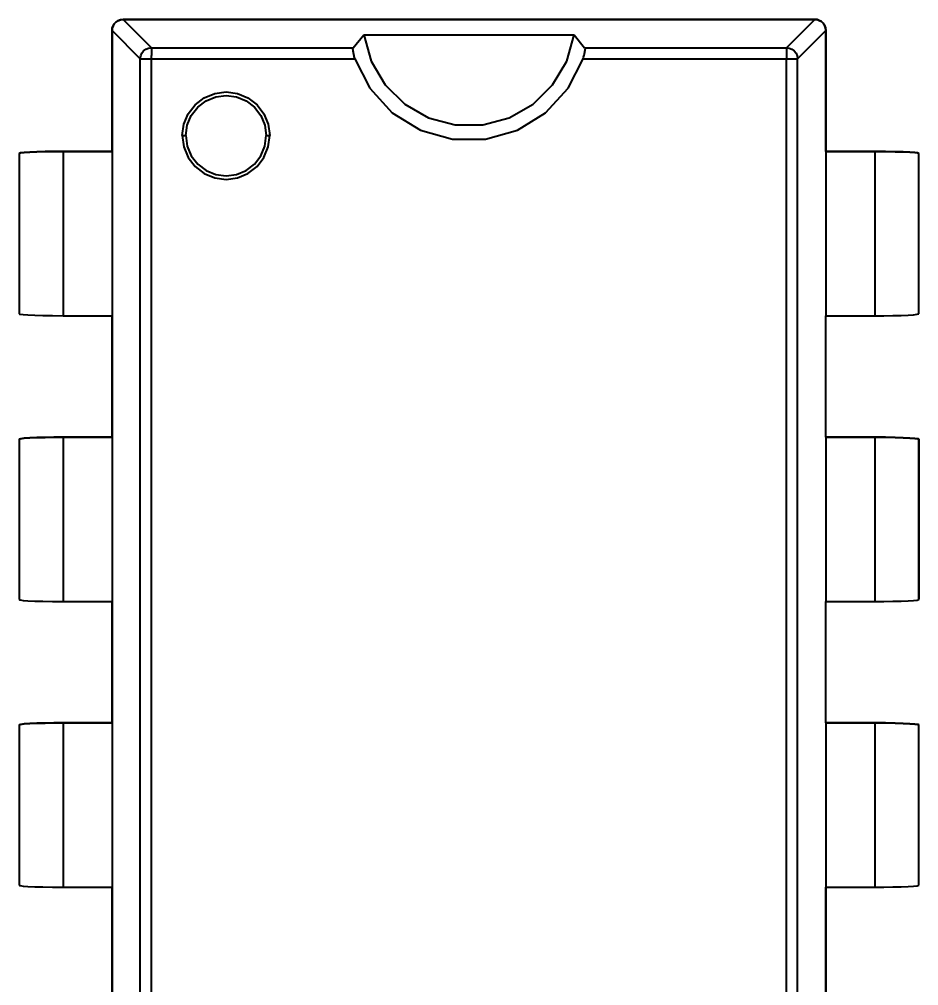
# Model space of a CAD drawing. Extents: x 193 to 1101, y 70 to 664.
# Drawn here: x 376.38 to 392.38, y 459.78 to 476.96 of the extents above; entities that cross this region are included whole.
import ezdxf

# ---------------------------------------------------------------- set-up
doc = ezdxf.new("R2010")
doc.units = 0
doc.header["$MEASUREMENT"] = 0
doc.layers.add('Основная', color=7, linetype='CONTINUOUS', lineweight=40)

msp = doc.modelspace()

# ---------------------------------------------------------------- linework, layer by layer
at = {"layer": 'Основная'}
for p, q in [((378.226, 476.962), (378.178, 476.956)), ((378.178, 476.956), (378.226, 476.962)), ((378.226, 476.962), (378.178, 476.956)), ((378.178, 476.956), (378.226, 476.962)), ((390.532, 476.962), (378.226, 476.962)), ((378.226, 476.962), (378.23, 476.962)), ((378.226, 476.962), (378.73, 476.458)), ((390.532, 476.962), (378.226, 476.962)), ((378.226, 476.962), (378.23, 476.962)), ((378.226, 476.962), (378.73, 476.458)), ((378.23, 476.962), (390.53, 476.962)), ((378.23, 476.962), (390.53, 476.962)), ((390.028, 476.458), (390.532, 476.962)), ((390.028, 476.458), (390.532, 476.962)), ((390.53, 476.962), (390.532, 476.962)), ((390.53, 476.962), (390.532, 476.962)), ((390.552, 476.96), (390.532, 476.962)), ((390.532, 476.962), (390.552, 476.96)), ((390.552, 476.96), (390.532, 476.962)), ((390.532, 476.962), (390.552, 476.96)), ((390.574, 476.958), (390.552, 476.96)), ((390.552, 476.96), (390.574, 476.958)), ((390.574, 476.958), (390.552, 476.96)), ((390.552, 476.96), (390.574, 476.958)), ((390.612, 476.944), (390.574, 476.958)), ((390.574, 476.958), (390.612, 476.944)), ((390.612, 476.944), (390.574, 476.958)), ((390.574, 476.958), (390.612, 476.944)), ((378.034, 476.806), (378.03, 476.786)), ((378.03, 476.786), (378.034, 476.806)), ((378.034, 476.806), (378.03, 476.786)), ((378.03, 476.786), (378.034, 476.806)), ((378.03, 476.786), (378.03, 474.612)), ((378.03, 476.766), (378.03, 476.786)), ((378.03, 476.786), (378.03, 474.612)), ((378.03, 476.766), (378.03, 476.786)), ((378.048, 476.846), (378.034, 476.806)), ((378.034, 476.806), (378.048, 476.846)), ((378.048, 476.846), (378.034, 476.806)), ((378.034, 476.806), (378.048, 476.846)), ((378.07, 476.882), (378.048, 476.846)), ((378.048, 476.846), (378.07, 476.882)), ((378.07, 476.882), (378.048, 476.846)), ((378.048, 476.846), (378.07, 476.882)), ((378.1, 476.914), (378.07, 476.882)), ((378.07, 476.882), (378.1, 476.914)), ((378.1, 476.914), (378.07, 476.882)), ((378.07, 476.882), (378.1, 476.914)), ((378.134, 476.938), (378.1, 476.914)), ((378.1, 476.914), (378.134, 476.938)), ((378.134, 476.938), (378.1, 476.914)), ((378.1, 476.914), (378.134, 476.938)), ((378.178, 476.956), (378.134, 476.938)), ((378.134, 476.938), (378.178, 476.956)), ((378.178, 476.956), (378.134, 476.938)), ((378.134, 476.938), (378.178, 476.956)), ((390.65, 476.922), (390.612, 476.944)), ((390.612, 476.944), (390.65, 476.922)), ((390.65, 476.922), (390.612, 476.944)), ((390.612, 476.944), (390.65, 476.922)), ((390.682, 476.892), (390.65, 476.922)), ((390.65, 476.922), (390.682, 476.892)), ((390.682, 476.892), (390.65, 476.922)), ((390.65, 476.922), (390.682, 476.892)), ((390.706, 476.856), (390.682, 476.892)), ((390.682, 476.892), (390.706, 476.856)), ((390.706, 476.856), (390.682, 476.892)), ((390.682, 476.892), (390.706, 476.856)), ((390.722, 476.814), (390.706, 476.856)), ((390.706, 476.856), (390.722, 476.814)), ((390.722, 476.814), (390.706, 476.856)), ((390.706, 476.856), (390.722, 476.814)), ((390.73, 476.766), (390.722, 476.814)), ((390.722, 476.814), (390.73, 476.766)), ((390.73, 476.766), (390.722, 476.814)), ((390.722, 476.814), (390.73, 476.766)), ((378.03, 476.762), (378.03, 476.766)), ((378.03, 476.766), (378.532, 476.262)), ((378.03, 476.762), (378.03, 476.766)), ((378.03, 476.766), (378.532, 476.262)), ((378.03, 474.612), (378.03, 476.762)), ((378.03, 474.612), (378.03, 476.762)), ((382.32, 476.458), (382.508, 476.688)), ((382.32, 476.458), (382.508, 476.688)), ((382.508, 476.688), (382.64, 476.216)), ((382.508, 476.688), (386.25, 476.688)), ((382.508, 476.688), (382.64, 476.216)), ((382.508, 476.688), (386.25, 476.688)), ((386.118, 476.216), (386.25, 476.688)), ((386.118, 476.216), (386.25, 476.688)), ((386.25, 476.688), (386.438, 476.458)), ((386.25, 476.688), (386.438, 476.458)), ((390.226, 476.262), (390.73, 476.766)), ((390.226, 476.262), (390.73, 476.766)), ((390.73, 474.612), (390.73, 476.766)), ((390.73, 476.766), (390.73, 476.762)), ((390.73, 474.612), (390.73, 476.766)), ((390.73, 476.766), (390.73, 476.762)), ((390.73, 476.762), (390.73, 474.612)), ((390.73, 476.762), (390.73, 474.612)), ((378.632, 476.43), (378.68, 476.45)), ((378.632, 476.43), (378.68, 476.45)), ((378.68, 476.45), (378.73, 476.458)), ((378.68, 476.45), (378.73, 476.458)), ((378.73, 476.458), (378.73, 476.442)), ((378.73, 476.458), (382.32, 476.458)), ((378.73, 476.458), (378.73, 476.442)), ((378.73, 476.458), (382.32, 476.458)), ((378.73, 476.442), (378.73, 476.41)), ((378.73, 476.442), (378.73, 476.41)), ((382.314, 476.446), (382.316, 476.452)), ((382.314, 476.446), (382.316, 476.452)), ((382.314, 476.438), (382.314, 476.446)), ((382.314, 476.446), (382.314, 476.446)), ((382.314, 476.438), (382.314, 476.446)), ((382.314, 476.446), (382.314, 476.446)), ((382.316, 476.452), (382.32, 476.458)), ((382.316, 476.452), (382.32, 476.458)), ((386.438, 476.458), (386.44, 476.456)), ((386.438, 476.458), (390.028, 476.458)), ((386.438, 476.458), (386.44, 476.456)), ((386.438, 476.458), (390.028, 476.458)), ((386.44, 476.456), (386.442, 476.45)), ((386.44, 476.456), (386.442, 476.45)), ((386.442, 476.45), (386.444, 476.446)), ((386.442, 476.45), (386.444, 476.446)), ((386.444, 476.446), (386.444, 476.442)), ((386.444, 476.446), (386.444, 476.442)), ((386.444, 476.442), (386.444, 476.43)), ((386.444, 476.442), (386.444, 476.43)), ((390.028, 476.458), (390.078, 476.45)), ((390.028, 476.458), (390.028, 476.442)), ((390.028, 476.458), (390.078, 476.45)), ((390.028, 476.458), (390.028, 476.442)), ((390.028, 476.442), (390.028, 476.41)), ((390.028, 476.442), (390.028, 476.41)), ((390.078, 476.45), (390.126, 476.43)), ((390.078, 476.45), (390.126, 476.43)), ((378.532, 476.262), (378.54, 476.312)), ((378.532, 476.262), (378.54, 476.312)), ((378.54, 476.312), (378.56, 476.358)), ((378.54, 476.312), (378.56, 476.358)), ((378.56, 476.358), (378.592, 476.4)), ((378.56, 476.358), (378.592, 476.4)), ((378.592, 476.4), (378.632, 476.43)), ((378.592, 476.4), (378.632, 476.43)), ((378.73, 476.41), (378.73, 476.368)), ((378.73, 476.41), (378.73, 476.368)), ((378.73, 476.368), (378.73, 476.318)), ((378.73, 476.368), (378.73, 476.318)), ((378.73, 476.262), (378.73, 476.318)), ((378.73, 476.262), (378.73, 476.318)), ((382.314, 476.424), (382.314, 476.438)), ((382.314, 476.424), (382.314, 476.438)), ((382.314, 476.424), (382.314, 476.422)), ((382.314, 476.424), (382.314, 476.422)), ((382.314, 476.422), (382.314, 476.41)), ((382.314, 476.422), (382.314, 476.41)), ((382.314, 476.41), (382.314, 476.4)), ((382.314, 476.41), (382.314, 476.4)), ((382.314, 476.4), (382.314, 476.398)), ((382.314, 476.4), (382.314, 476.398)), ((382.314, 476.398), (382.318, 476.376)), ((382.314, 476.398), (382.318, 476.376)), ((382.318, 476.376), (382.318, 476.37)), ((382.318, 476.376), (382.318, 476.37)), ((382.318, 476.37), (382.32, 476.362)), ((382.318, 476.37), (382.32, 476.362)), ((382.32, 476.362), (382.324, 476.346)), ((382.32, 476.362), (382.324, 476.346)), ((382.324, 476.346), (382.326, 476.336)), ((382.324, 476.346), (382.326, 476.336)), ((382.326, 476.336), (382.33, 476.32)), ((382.326, 476.336), (382.33, 476.32)), ((382.33, 476.32), (382.334, 476.304)), ((382.33, 476.32), (382.334, 476.304)), ((382.334, 476.304), (382.334, 476.3)), ((382.334, 476.304), (382.334, 476.3)), ((382.334, 476.3), (382.34, 476.286)), ((382.334, 476.3), (382.34, 476.286)), ((382.34, 476.286), (382.34, 476.282)), ((382.34, 476.286), (382.34, 476.282)), ((382.34, 476.282), (382.348, 476.262)), ((382.34, 476.282), (382.348, 476.262)), ((386.412, 476.262), (386.42, 476.29)), ((386.412, 476.262), (386.42, 476.29)), ((386.42, 476.29), (386.426, 476.306)), ((386.42, 476.29), (386.426, 476.306)), ((386.426, 476.308), (386.43, 476.326)), ((386.426, 476.308), (386.43, 476.326)), ((386.426, 476.306), (386.426, 476.308)), ((386.426, 476.306), (386.426, 476.308)), ((386.43, 476.326), (386.436, 476.35)), ((386.43, 476.326), (386.436, 476.35)), ((386.436, 476.354), (386.44, 476.37)), ((386.436, 476.354), (386.44, 476.37)), ((386.436, 476.35), (386.436, 476.354)), ((386.436, 476.35), (386.436, 476.354)), ((386.44, 476.37), (386.442, 476.386)), ((386.44, 476.37), (386.442, 476.386)), ((386.442, 476.39), (386.444, 476.406)), ((386.442, 476.39), (386.444, 476.406)), ((386.442, 476.386), (386.442, 476.39)), ((386.442, 476.386), (386.442, 476.39)), ((386.444, 476.422), (386.444, 476.43)), ((386.444, 476.422), (386.444, 476.43)), ((386.444, 476.418), (386.444, 476.422)), ((386.444, 476.418), (386.444, 476.422)), ((386.444, 476.406), (386.444, 476.418)), ((386.444, 476.406), (386.444, 476.418)), ((390.028, 476.41), (390.028, 476.368)), ((390.028, 476.41), (390.028, 476.368)), ((390.028, 476.368), (390.028, 476.318)), ((390.028, 476.368), (390.028, 476.318)), ((390.028, 476.318), (390.028, 476.262)), ((390.028, 476.318), (390.028, 476.262)), ((390.126, 476.43), (390.166, 476.4)), ((390.126, 476.43), (390.166, 476.4)), ((390.166, 476.4), (390.198, 476.358)), ((390.166, 476.4), (390.198, 476.358)), ((390.198, 476.358), (390.218, 476.312)), ((390.198, 476.358), (390.218, 476.312)), ((390.218, 476.312), (390.226, 476.262)), ((390.218, 476.312), (390.226, 476.262)), ((378.532, 476.262), (378.55, 476.262)), ((378.532, 439.562), (378.532, 476.262)), ((378.532, 476.262), (378.55, 476.262)), ((378.532, 439.562), (378.532, 476.262)), ((378.55, 476.262), (378.58, 476.262)), ((378.55, 476.262), (378.58, 476.262)), ((378.58, 476.262), (378.624, 476.262)), ((378.58, 476.262), (378.624, 476.262)), ((378.624, 476.262), (378.674, 476.262)), ((378.624, 476.262), (378.674, 476.262)), ((378.674, 476.262), (378.73, 476.262)), ((378.674, 476.262), (378.73, 476.262)), ((378.73, 439.562), (378.73, 476.262)), ((378.73, 476.262), (382.348, 476.262)), ((378.73, 439.562), (378.73, 476.262)), ((378.73, 476.262), (382.348, 476.262)), ((382.348, 476.262), (382.614, 475.736)), ((382.348, 476.262), (382.614, 475.736)), ((382.64, 476.216), (382.89, 475.796)), ((382.64, 476.216), (382.89, 475.796)), ((385.868, 475.796), (386.118, 476.216)), ((385.868, 475.796), (386.118, 476.216)), ((386.144, 475.736), (386.412, 476.262)), ((386.144, 475.736), (386.412, 476.262)), ((386.412, 476.262), (390.028, 476.262)), ((386.412, 476.262), (390.028, 476.262)), ((390.028, 476.262), (390.084, 476.262)), ((390.028, 439.562), (390.028, 476.262)), ((390.028, 476.262), (390.084, 476.262)), ((390.028, 439.562), (390.028, 476.262)), ((390.084, 476.262), (390.134, 476.262)), ((390.084, 476.262), (390.134, 476.262)), ((390.134, 476.262), (390.178, 476.262)), ((390.134, 476.262), (390.178, 476.262)), ((390.178, 476.262), (390.208, 476.262)), ((390.178, 476.262), (390.208, 476.262)), ((390.208, 476.262), (390.226, 476.262)), ((390.208, 476.262), (390.226, 476.262)), ((390.226, 439.562), (390.226, 476.262)), ((390.226, 439.562), (390.226, 476.262)), ((382.89, 475.796), (383.238, 475.454)), ((382.89, 475.796), (383.238, 475.454)), ((385.52, 475.454), (385.868, 475.796)), ((385.52, 475.454), (385.868, 475.796)), ((379.67, 475.568), (379.858, 475.646)), ((379.67, 475.568), (379.858, 475.646)), ((379.702, 475.514), (379.874, 475.584)), ((379.702, 475.514), (379.874, 475.584)), ((379.858, 475.646), (380.058, 475.672)), ((379.858, 475.646), (380.058, 475.672)), ((379.874, 475.584), (380.058, 475.608)), ((379.874, 475.584), (380.058, 475.608)), ((380.058, 475.672), (380.26, 475.646)), ((380.058, 475.672), (380.26, 475.646)), ((380.058, 475.608), (380.244, 475.584)), ((380.058, 475.608), (380.244, 475.584)), ((380.244, 475.584), (380.416, 475.514)), ((380.244, 475.584), (380.416, 475.514)), ((380.26, 475.646), (380.448, 475.568)), ((380.26, 475.646), (380.448, 475.568)), ((382.614, 475.736), (383.014, 475.302)), ((382.614, 475.736), (383.014, 475.302)), ((385.744, 475.302), (386.144, 475.736)), ((385.744, 475.302), (386.144, 475.736)), ((379.386, 475.284), (379.508, 475.444)), ((379.386, 475.284), (379.508, 475.444)), ((379.508, 475.444), (379.67, 475.568)), ((379.508, 475.444), (379.67, 475.568)), ((379.554, 475.4), (379.702, 475.514)), ((379.554, 475.4), (379.702, 475.514)), ((380.416, 475.514), (380.564, 475.4)), ((380.416, 475.514), (380.564, 475.4)), ((380.448, 475.568), (380.61, 475.444)), ((380.448, 475.568), (380.61, 475.444)), ((380.61, 475.444), (380.732, 475.284)), ((380.61, 475.444), (380.732, 475.284)), ((383.238, 475.454), (383.662, 475.212)), ((383.238, 475.454), (383.662, 475.212)), ((385.096, 475.212), (385.52, 475.454)), ((385.096, 475.212), (385.52, 475.454)), ((379.308, 475.096), (379.386, 475.284)), ((379.308, 475.096), (379.386, 475.284)), ((379.368, 475.08), (379.44, 475.252)), ((379.368, 475.08), (379.44, 475.252)), ((379.44, 475.252), (379.554, 475.4)), ((379.44, 475.252), (379.554, 475.4)), ((380.564, 475.4), (380.678, 475.252)), ((380.564, 475.4), (380.678, 475.252)), ((380.678, 475.252), (380.748, 475.08)), ((380.678, 475.252), (380.748, 475.08)), ((380.732, 475.284), (380.81, 475.096)), ((380.732, 475.284), (380.81, 475.096)), ((383.014, 475.302), (383.516, 474.994)), ((383.014, 475.302), (383.516, 474.994)), ((385.242, 474.994), (385.744, 475.302)), ((385.242, 474.994), (385.744, 475.302)), ((379.28, 474.894), (379.308, 475.096)), ((379.28, 474.894), (379.308, 475.096)), ((379.344, 474.894), (379.368, 475.08)), ((379.344, 474.894), (379.368, 475.08)), ((380.748, 475.08), (380.774, 474.894)), ((380.748, 475.08), (380.774, 474.894)), ((380.81, 475.096), (380.836, 474.894)), ((380.81, 475.096), (380.836, 474.894)), ((383.662, 475.212), (384.134, 475.086)), ((383.662, 475.212), (384.134, 475.086)), ((384.134, 475.086), (384.624, 475.086)), ((384.134, 475.086), (384.624, 475.086)), ((384.624, 475.086), (385.096, 475.212)), ((384.624, 475.086), (385.096, 475.212)), ((383.516, 474.994), (384.084, 474.834)), ((383.516, 474.994), (384.084, 474.834)), ((384.674, 474.834), (385.242, 474.994)), ((384.674, 474.834), (385.242, 474.994)), ((379.28, 474.894), (379.308, 474.694)), ((379.28, 474.894), (379.344, 474.894)), ((379.28, 474.894), (379.308, 474.694)), ((379.28, 474.894), (379.344, 474.894)), ((379.344, 474.894), (379.368, 474.71)), ((379.344, 474.894), (379.368, 474.71)), ((380.748, 474.71), (380.774, 474.894)), ((380.748, 474.71), (380.774, 474.894)), ((380.774, 474.894), (380.836, 474.894)), ((380.774, 474.894), (380.836, 474.894)), ((380.81, 474.694), (380.836, 474.894)), ((380.81, 474.694), (380.836, 474.894)), ((384.084, 474.834), (384.674, 474.834)), ((384.084, 474.834), (384.674, 474.834)), ((376.402, 474.586), (376.38, 474.578)), ((376.38, 474.578), (376.402, 474.586)), ((376.402, 474.586), (376.38, 474.578)), ((376.38, 474.578), (376.402, 474.586)), ((376.38, 474.578), (376.38, 471.726)), ((376.38, 474.578), (376.38, 471.726)), ((376.38, 474.578), (376.38, 471.726)), ((376.38, 474.578), (376.38, 471.726)), ((376.468, 474.594), (376.402, 474.586)), ((376.402, 474.586), (376.468, 474.594)), ((376.468, 474.594), (376.402, 474.586)), ((376.402, 474.586), (376.468, 474.594)), ((376.566, 474.6), (376.468, 474.594)), ((376.468, 474.594), (376.566, 474.6)), ((376.566, 474.6), (376.468, 474.594)), ((376.468, 474.594), (376.566, 474.6)), ((376.692, 474.606), (376.566, 474.6)), ((376.566, 474.6), (376.692, 474.606)), ((376.692, 474.606), (376.566, 474.6)), ((376.566, 474.6), (376.692, 474.606)), ((376.84, 474.61), (376.692, 474.606)), ((376.692, 474.606), (376.84, 474.61)), ((376.84, 474.61), (376.692, 474.606)), ((376.692, 474.606), (376.84, 474.61)), ((376.996, 474.612), (376.84, 474.61)), ((376.84, 474.61), (376.996, 474.612)), ((376.996, 474.612), (376.84, 474.61)), ((376.84, 474.61), (376.996, 474.612)), ((378.03, 474.612), (376.996, 474.612)), ((376.996, 474.612), (377.078, 474.612)), ((378.03, 474.612), (376.996, 474.612)), ((376.996, 474.612), (377.078, 474.612)), ((377.078, 474.612), (377.16, 474.612)), ((377.078, 474.612), (377.16, 474.612)), ((377.16, 474.612), (378.03, 474.612)), ((377.16, 474.612), (377.16, 471.692)), ((377.16, 474.612), (378.03, 474.612)), ((377.16, 474.612), (377.16, 471.692)), ((378.03, 474.612), (378.03, 471.692)), ((378.03, 474.612), (378.03, 471.692)), ((379.308, 474.694), (379.386, 474.506)), ((379.308, 474.694), (379.386, 474.506)), ((379.368, 474.71), (379.44, 474.538)), ((379.368, 474.71), (379.44, 474.538)), ((380.678, 474.538), (380.748, 474.71)), ((380.678, 474.538), (380.748, 474.71)), ((380.732, 474.506), (380.81, 474.694)), ((380.732, 474.506), (380.81, 474.694)), ((391.79, 474.612), (390.73, 474.612)), ((390.73, 474.612), (391.6, 474.612)), ((390.73, 474.612), (390.73, 471.692)), ((391.79, 474.612), (390.73, 474.612)), ((390.73, 474.612), (391.6, 474.612)), ((390.73, 474.612), (390.73, 471.692)), ((391.6, 474.612), (391.79, 474.612)), ((391.6, 474.612), (391.6, 471.692)), ((391.6, 474.612), (391.79, 474.612)), ((391.6, 474.612), (391.6, 471.692)), ((391.962, 474.608), (391.79, 474.612)), ((391.79, 474.612), (391.962, 474.608)), ((391.962, 474.608), (391.79, 474.612)), ((391.79, 474.612), (391.962, 474.608)), ((392.104, 474.604), (391.962, 474.608)), ((391.962, 474.608), (392.104, 474.604)), ((392.104, 474.604), (391.962, 474.608)), ((391.962, 474.608), (392.104, 474.604)), ((392.224, 474.598), (392.104, 474.604)), ((392.104, 474.604), (392.224, 474.598)), ((392.224, 474.598), (392.104, 474.604)), ((392.104, 474.604), (392.224, 474.598)), ((392.31, 474.592), (392.224, 474.598)), ((392.224, 474.598), (392.31, 474.592)), ((392.31, 474.592), (392.224, 474.598)), ((392.224, 474.598), (392.31, 474.592)), ((392.362, 474.586), (392.31, 474.592)), ((392.31, 474.592), (392.362, 474.586)), ((392.362, 474.586), (392.31, 474.592)), ((392.31, 474.592), (392.362, 474.586)), ((392.374, 474.582), (392.362, 474.586)), ((392.362, 474.586), (392.374, 474.582)), ((392.374, 474.582), (392.362, 474.586)), ((392.362, 474.586), (392.374, 474.582)), ((392.38, 474.578), (392.374, 474.582)), ((392.374, 474.582), (392.38, 474.578)), ((392.38, 474.578), (392.374, 474.582)), ((392.374, 474.582), (392.38, 474.578)), ((392.38, 471.726), (392.38, 474.578)), ((392.38, 471.726), (392.38, 474.578)), ((392.38, 471.726), (392.38, 474.578)), ((392.38, 471.726), (392.38, 474.578)), ((379.386, 474.506), (379.508, 474.344)), ((379.386, 474.506), (379.508, 474.344)), ((379.44, 474.538), (379.554, 474.39)), ((379.44, 474.538), (379.554, 474.39)), ((379.554, 474.39), (379.702, 474.276)), ((379.554, 474.39), (379.702, 474.276)), ((380.416, 474.276), (380.564, 474.39)), ((380.416, 474.276), (380.564, 474.39)), ((380.564, 474.39), (380.678, 474.538)), ((380.564, 474.39), (380.678, 474.538)), ((380.61, 474.344), (380.732, 474.506)), ((380.61, 474.344), (380.732, 474.506)), ((379.508, 474.344), (379.67, 474.22)), ((379.508, 474.344), (379.67, 474.22)), ((379.67, 474.22), (379.858, 474.142)), ((379.67, 474.22), (379.858, 474.142)), ((379.702, 474.276), (379.874, 474.204)), ((379.702, 474.276), (379.874, 474.204)), ((380.244, 474.204), (380.416, 474.276)), ((380.244, 474.204), (380.416, 474.276)), ((380.26, 474.142), (380.448, 474.22)), ((380.26, 474.142), (380.448, 474.22)), ((380.448, 474.22), (380.61, 474.344)), ((380.448, 474.22), (380.61, 474.344)), ((379.858, 474.142), (380.058, 474.116)), ((379.858, 474.142), (380.058, 474.116)), ((379.874, 474.204), (380.058, 474.18)), ((379.874, 474.204), (380.058, 474.18)), ((380.058, 474.18), (380.244, 474.204)), ((380.058, 474.18), (380.244, 474.204)), ((380.058, 474.116), (380.26, 474.142)), ((380.058, 474.116), (380.26, 474.142)), ((376.38, 471.726), (376.384, 471.722)), ((376.38, 471.726), (376.384, 471.722)), ((376.38, 471.726), (376.384, 471.722)), ((376.38, 471.726), (376.384, 471.722)), ((376.384, 471.722), (376.396, 471.72)), ((376.384, 471.722), (376.396, 471.72)), ((376.384, 471.722), (376.396, 471.72)), ((376.384, 471.722), (376.396, 471.72)), ((376.396, 471.72), (376.448, 471.712)), ((376.396, 471.72), (376.448, 471.712)), ((376.396, 471.72), (376.448, 471.712)), ((376.396, 471.72), (376.448, 471.712)), ((376.448, 471.712), (376.534, 471.706)), ((376.448, 471.712), (376.534, 471.706)), ((376.448, 471.712), (376.534, 471.706)), ((376.448, 471.712), (376.534, 471.706)), ((376.534, 471.706), (376.654, 471.7)), ((376.534, 471.706), (376.654, 471.7)), ((376.534, 471.706), (376.654, 471.7)), ((376.534, 471.706), (376.654, 471.7)), ((376.654, 471.7), (376.796, 471.696)), ((376.654, 471.7), (376.796, 471.696)), ((376.654, 471.7), (376.796, 471.696)), ((376.654, 471.7), (376.796, 471.696)), ((376.796, 471.696), (376.968, 471.694)), ((376.796, 471.696), (376.968, 471.694)), ((376.796, 471.696), (376.968, 471.694)), ((376.796, 471.696), (376.968, 471.694)), ((376.968, 471.694), (377.16, 471.692)), ((376.968, 471.694), (377.16, 471.692)), ((376.968, 471.694), (377.16, 471.692)), ((376.968, 471.694), (377.16, 471.692)), ((377.16, 471.692), (378.03, 471.692)), ((377.16, 471.692), (378.03, 471.692)), ((377.16, 471.692), (378.03, 471.692)), ((377.16, 471.692), (378.03, 471.692)), ((378.03, 471.692), (378.03, 469.532)), ((378.03, 469.532), (378.03, 471.692)), ((378.03, 471.692), (378.03, 469.532)), ((378.03, 469.532), (378.03, 471.692)), ((390.73, 469.532), (390.73, 471.692)), ((390.73, 471.692), (391.762, 471.692)), ((390.73, 471.692), (391.6, 471.692)), ((390.73, 469.532), (390.73, 471.692)), ((390.73, 469.532), (390.73, 471.692)), ((390.73, 471.692), (391.762, 471.692)), ((390.73, 471.692), (391.6, 471.692)), ((390.73, 469.532), (390.73, 471.692)), ((391.6, 471.692), (391.68, 471.692)), ((391.6, 471.692), (391.68, 471.692)), ((391.68, 471.692), (391.762, 471.692)), ((391.68, 471.692), (391.762, 471.692)), ((391.762, 471.692), (391.918, 471.696)), ((391.762, 471.692), (391.918, 471.696)), ((391.762, 471.692), (391.918, 471.696)), ((391.762, 471.692), (391.918, 471.696)), ((391.918, 471.696), (392.066, 471.698)), ((391.918, 471.696), (392.066, 471.698)), ((391.918, 471.696), (392.066, 471.698)), ((391.918, 471.696), (392.066, 471.698)), ((392.066, 471.698), (392.192, 471.704)), ((392.066, 471.698), (392.192, 471.704)), ((392.066, 471.698), (392.192, 471.704)), ((392.066, 471.698), (392.192, 471.704)), ((392.192, 471.704), (392.29, 471.71)), ((392.192, 471.704), (392.29, 471.71)), ((392.192, 471.704), (392.29, 471.71)), ((392.192, 471.704), (392.29, 471.71)), ((392.29, 471.71), (392.356, 471.718)), ((392.29, 471.71), (392.356, 471.718)), ((392.29, 471.71), (392.356, 471.718)), ((392.29, 471.71), (392.356, 471.718)), ((392.356, 471.718), (392.38, 471.726)), ((392.356, 471.718), (392.38, 471.726)), ((392.356, 471.718), (392.38, 471.726)), ((392.356, 471.718), (392.38, 471.726)), ((376.402, 469.506), (376.38, 469.498)), ((376.38, 469.498), (376.402, 469.506)), ((376.402, 469.506), (376.38, 469.498)), ((376.38, 469.498), (376.402, 469.506)), ((376.38, 469.498), (376.38, 466.646)), ((376.38, 469.498), (376.38, 466.646)), ((376.38, 469.498), (376.38, 466.646)), ((376.38, 469.498), (376.38, 466.646)), ((376.468, 469.514), (376.402, 469.506)), ((376.402, 469.506), (376.468, 469.514)), ((376.468, 469.514), (376.402, 469.506)), ((376.402, 469.506), (376.468, 469.514)), ((376.566, 469.52), (376.468, 469.514)), ((376.468, 469.514), (376.566, 469.52)), ((376.566, 469.52), (376.468, 469.514)), ((376.468, 469.514), (376.566, 469.52)), ((376.692, 469.526), (376.566, 469.52)), ((376.566, 469.52), (376.692, 469.526)), ((376.692, 469.526), (376.566, 469.52)), ((376.566, 469.52), (376.692, 469.526)), ((376.84, 469.53), (376.692, 469.526)), ((376.692, 469.526), (376.84, 469.53)), ((376.84, 469.53), (376.692, 469.526)), ((376.692, 469.526), (376.84, 469.53)), ((376.996, 469.532), (376.84, 469.53)), ((376.84, 469.53), (376.996, 469.532)), ((376.996, 469.532), (376.84, 469.53)), ((376.84, 469.53), (376.996, 469.532)), ((378.03, 469.532), (376.996, 469.532)), ((376.996, 469.532), (377.078, 469.532)), ((378.03, 469.532), (376.996, 469.532)), ((376.996, 469.532), (377.078, 469.532)), ((377.078, 469.532), (377.16, 469.532)), ((377.078, 469.532), (377.16, 469.532)), ((377.16, 469.532), (378.03, 469.532)), ((377.16, 469.532), (377.16, 466.612)), ((377.16, 469.532), (378.03, 469.532)), ((377.16, 469.532), (377.16, 466.612)), ((378.03, 469.532), (378.03, 466.612)), ((378.03, 469.532), (378.03, 466.612)), ((391.79, 469.532), (390.73, 469.532)), ((390.73, 469.532), (391.6, 469.532)), ((390.73, 469.532), (390.73, 466.612)), ((391.79, 469.532), (390.73, 469.532)), ((390.73, 469.532), (391.6, 469.532)), ((390.73, 469.532), (390.73, 466.612)), ((391.6, 469.532), (391.79, 469.532)), ((391.6, 469.532), (391.6, 466.612)), ((391.6, 469.532), (391.79, 469.532)), ((391.6, 469.532), (391.6, 466.612)), ((391.962, 469.528), (391.79, 469.532)), ((391.79, 469.532), (391.962, 469.528)), ((391.962, 469.528), (391.79, 469.532)), ((391.79, 469.532), (391.962, 469.528)), ((392.104, 469.524), (391.962, 469.528)), ((391.962, 469.528), (392.104, 469.524)), ((392.104, 469.524), (391.962, 469.528)), ((391.962, 469.528), (392.104, 469.524)), ((392.224, 469.518), (392.104, 469.524)), ((392.104, 469.524), (392.224, 469.518)), ((392.224, 469.518), (392.104, 469.524)), ((392.104, 469.524), (392.224, 469.518)), ((392.31, 469.512), (392.224, 469.518)), ((392.224, 469.518), (392.31, 469.512)), ((392.31, 469.512), (392.224, 469.518)), ((392.224, 469.518), (392.31, 469.512)), ((392.362, 469.506), (392.31, 469.512)), ((392.31, 469.512), (392.362, 469.506)), ((392.362, 469.506), (392.31, 469.512)), ((392.31, 469.512), (392.362, 469.506)), ((392.374, 469.502), (392.362, 469.506)), ((392.362, 469.506), (392.374, 469.502)), ((392.374, 469.502), (392.362, 469.506)), ((392.362, 469.506), (392.374, 469.502)), ((392.38, 469.498), (392.374, 469.502)), ((392.374, 469.502), (392.38, 469.498)), ((392.38, 469.498), (392.374, 469.502)), ((392.374, 469.502), (392.38, 469.498)), ((392.38, 466.646), (392.38, 469.498)), ((392.38, 469.498), (392.38, 466.646)), ((392.38, 466.646), (392.38, 469.498)), ((392.38, 469.498), (392.38, 466.646)), ((376.38, 466.646), (376.384, 466.642)), ((376.38, 466.646), (376.384, 466.642)), ((376.38, 466.646), (376.384, 466.642)), ((376.38, 466.646), (376.384, 466.642)), ((376.384, 466.642), (376.396, 466.64)), ((376.384, 466.642), (376.396, 466.64)), ((376.384, 466.642), (376.396, 466.64)), ((376.384, 466.642), (376.396, 466.64)), ((376.396, 466.64), (376.448, 466.632)), ((376.396, 466.64), (376.448, 466.632)), ((376.396, 466.64), (376.448, 466.632)), ((376.396, 466.64), (376.448, 466.632)), ((376.448, 466.632), (376.534, 466.626)), ((376.448, 466.632), (376.534, 466.626)), ((376.448, 466.632), (376.534, 466.626)), ((376.448, 466.632), (376.534, 466.626)), ((376.534, 466.626), (376.654, 466.62)), ((376.534, 466.626), (376.654, 466.62)), ((376.534, 466.626), (376.654, 466.62)), ((376.534, 466.626), (376.654, 466.62)), ((376.654, 466.62), (376.796, 466.616)), ((376.654, 466.62), (376.796, 466.616)), ((376.654, 466.62), (376.796, 466.616)), ((376.654, 466.62), (376.796, 466.616)), ((376.796, 466.616), (376.968, 466.614)), ((376.796, 466.616), (376.968, 466.614)), ((376.796, 466.616), (376.968, 466.614)), ((376.796, 466.616), (376.968, 466.614)), ((376.968, 466.614), (377.16, 466.612)), ((376.968, 466.614), (377.16, 466.612)), ((376.968, 466.614), (377.16, 466.612)), ((376.968, 466.614), (377.16, 466.612)), ((377.16, 466.612), (378.03, 466.612)), ((377.16, 466.612), (378.03, 466.612)), ((377.16, 466.612), (378.03, 466.612)), ((377.16, 466.612), (378.03, 466.612)), ((378.03, 466.612), (378.03, 464.452)), ((378.03, 464.452), (378.03, 466.612)), ((378.03, 466.612), (378.03, 464.452)), ((378.03, 464.452), (378.03, 466.612)), ((390.73, 464.452), (390.73, 466.612)), ((390.73, 466.612), (391.762, 466.612)), ((390.73, 466.612), (391.6, 466.612)), ((390.73, 464.452), (390.73, 466.612)), ((390.73, 464.452), (390.73, 466.612)), ((390.73, 466.612), (391.762, 466.612)), ((390.73, 466.612), (391.6, 466.612)), ((390.73, 464.452), (390.73, 466.612)), ((391.6, 466.612), (391.68, 466.612)), ((391.6, 466.612), (391.68, 466.612)), ((391.68, 466.612), (391.762, 466.612)), ((391.68, 466.612), (391.762, 466.612)), ((391.762, 466.612), (391.918, 466.616)), ((391.762, 466.612), (391.918, 466.616)), ((391.762, 466.612), (391.918, 466.616)), ((391.762, 466.612), (391.918, 466.616)), ((391.918, 466.616), (392.066, 466.618)), ((391.918, 466.616), (392.066, 466.618)), ((391.918, 466.616), (392.066, 466.618)), ((391.918, 466.616), (392.066, 466.618)), ((392.066, 466.618), (392.192, 466.624)), ((392.066, 466.618), (392.192, 466.624)), ((392.066, 466.618), (392.192, 466.624)), ((392.066, 466.618), (392.192, 466.624)), ((392.192, 466.624), (392.29, 466.63)), ((392.192, 466.624), (392.29, 466.63)), ((392.192, 466.624), (392.29, 466.63)), ((392.192, 466.624), (392.29, 466.63)), ((392.29, 466.63), (392.356, 466.638)), ((392.29, 466.63), (392.356, 466.638)), ((392.29, 466.63), (392.356, 466.638)), ((392.29, 466.63), (392.356, 466.638)), ((392.356, 466.638), (392.38, 466.646)), ((392.356, 466.638), (392.38, 466.646)), ((392.356, 466.638), (392.38, 466.646)), ((392.356, 466.638), (392.38, 466.646)), ((376.402, 464.426), (376.38, 464.418)), ((376.38, 464.418), (376.402, 464.426)), ((376.402, 464.426), (376.38, 464.418)), ((376.38, 464.418), (376.402, 464.426)), ((376.38, 464.418), (376.38, 461.566)), ((376.38, 464.418), (376.38, 461.566)), ((376.38, 464.418), (376.38, 461.566)), ((376.38, 464.418), (376.38, 461.566)), ((376.468, 464.434), (376.402, 464.426)), ((376.402, 464.426), (376.468, 464.434)), ((376.468, 464.434), (376.402, 464.426)), ((376.402, 464.426), (376.468, 464.434)), ((376.566, 464.44), (376.468, 464.434)), ((376.468, 464.434), (376.566, 464.44)), ((376.566, 464.44), (376.468, 464.434)), ((376.468, 464.434), (376.566, 464.44)), ((376.692, 464.446), (376.566, 464.44)), ((376.566, 464.44), (376.692, 464.446)), ((376.692, 464.446), (376.566, 464.44)), ((376.566, 464.44), (376.692, 464.446)), ((376.84, 464.45), (376.692, 464.446)), ((376.692, 464.446), (376.84, 464.45)), ((376.84, 464.45), (376.692, 464.446)), ((376.692, 464.446), (376.84, 464.45)), ((376.996, 464.452), (376.84, 464.45)), ((376.84, 464.45), (376.996, 464.452)), ((376.996, 464.452), (376.84, 464.45)), ((376.84, 464.45), (376.996, 464.452)), ((378.03, 464.452), (376.996, 464.452)), ((376.996, 464.452), (377.078, 464.452)), ((378.03, 464.452), (376.996, 464.452)), ((376.996, 464.452), (377.078, 464.452)), ((377.078, 464.452), (377.16, 464.452)), ((377.078, 464.452), (377.16, 464.452)), ((377.16, 464.452), (378.03, 464.452)), ((377.16, 464.452), (377.16, 461.532)), ((377.16, 464.452), (378.03, 464.452)), ((377.16, 464.452), (377.16, 461.532)), ((378.03, 464.452), (378.03, 461.532)), ((378.03, 464.452), (378.03, 461.532)), ((391.79, 464.452), (390.73, 464.452)), ((390.73, 464.452), (391.6, 464.452)), ((390.73, 464.452), (390.73, 461.532)), ((391.79, 464.452), (390.73, 464.452)), ((390.73, 464.452), (391.6, 464.452)), ((390.73, 464.452), (390.73, 461.532)), ((391.6, 464.452), (391.79, 464.452)), ((391.6, 464.452), (391.6, 461.532)), ((391.6, 464.452), (391.79, 464.452)), ((391.6, 464.452), (391.6, 461.532)), ((391.962, 464.448), (391.79, 464.452)), ((391.79, 464.452), (391.962, 464.448)), ((391.962, 464.448), (391.79, 464.452)), ((391.79, 464.452), (391.962, 464.448)), ((392.104, 464.444), (391.962, 464.448)), ((391.962, 464.448), (392.104, 464.444)), ((392.104, 464.444), (391.962, 464.448)), ((391.962, 464.448), (392.104, 464.444)), ((392.224, 464.438), (392.104, 464.444)), ((392.104, 464.444), (392.224, 464.438)), ((392.224, 464.438), (392.104, 464.444)), ((392.104, 464.444), (392.224, 464.438)), ((392.31, 464.432), (392.224, 464.438)), ((392.224, 464.438), (392.31, 464.432)), ((392.31, 464.432), (392.224, 464.438)), ((392.224, 464.438), (392.31, 464.432)), ((392.362, 464.426), (392.31, 464.432)), ((392.31, 464.432), (392.362, 464.426)), ((392.362, 464.426), (392.31, 464.432)), ((392.31, 464.432), (392.362, 464.426)), ((392.374, 464.422), (392.362, 464.426)), ((392.362, 464.426), (392.374, 464.422)), ((392.374, 464.422), (392.362, 464.426)), ((392.362, 464.426), (392.374, 464.422)), ((392.38, 464.418), (392.374, 464.422)), ((392.374, 464.422), (392.38, 464.418)), ((392.38, 464.418), (392.374, 464.422)), ((392.374, 464.422), (392.38, 464.418)), ((392.38, 461.566), (392.38, 464.418)), ((392.38, 461.566), (392.38, 464.418)), ((392.38, 461.566), (392.38, 464.418)), ((392.38, 461.566), (392.38, 464.418)), ((376.38, 461.566), (376.384, 461.562)), ((376.38, 461.566), (376.384, 461.562)), ((376.38, 461.566), (376.384, 461.562)), ((376.38, 461.566), (376.384, 461.562)), ((376.384, 461.562), (376.396, 461.56)), ((376.384, 461.562), (376.396, 461.56)), ((376.384, 461.562), (376.396, 461.56)), ((376.384, 461.562), (376.396, 461.56)), ((376.396, 461.56), (376.448, 461.552)), ((376.396, 461.56), (376.448, 461.552)), ((376.396, 461.56), (376.448, 461.552)), ((376.396, 461.56), (376.448, 461.552)), ((376.448, 461.552), (376.534, 461.546)), ((376.448, 461.552), (376.534, 461.546)), ((376.448, 461.552), (376.534, 461.546)), ((376.448, 461.552), (376.534, 461.546)), ((376.534, 461.546), (376.654, 461.54)), ((376.534, 461.546), (376.654, 461.54)), ((376.534, 461.546), (376.654, 461.54)), ((376.534, 461.546), (376.654, 461.54)), ((376.654, 461.54), (376.796, 461.536)), ((376.654, 461.54), (376.796, 461.536)), ((376.654, 461.54), (376.796, 461.536)), ((376.654, 461.54), (376.796, 461.536)), ((376.796, 461.536), (376.968, 461.534)), ((376.796, 461.536), (376.968, 461.534)), ((376.796, 461.536), (376.968, 461.534)), ((376.796, 461.536), (376.968, 461.534)), ((376.968, 461.534), (377.16, 461.532)), ((376.968, 461.534), (377.16, 461.532)), ((376.968, 461.534), (377.16, 461.532)), ((376.968, 461.534), (377.16, 461.532)), ((377.16, 461.532), (378.03, 461.532)), ((377.16, 461.532), (378.03, 461.532)), ((377.16, 461.532), (378.03, 461.532)), ((377.16, 461.532), (378.03, 461.532)), ((378.03, 461.532), (378.03, 459.372)), ((378.03, 459.372), (378.03, 461.532)), ((378.03, 461.532), (378.03, 459.372)), ((378.03, 459.372), (378.03, 461.532)), ((390.73, 459.372), (390.73, 461.532)), ((390.73, 461.532), (391.762, 461.532)), ((390.73, 461.532), (391.6, 461.532)), ((390.73, 461.532), (390.73, 459.372)), ((390.73, 459.372), (390.73, 461.532)), ((390.73, 461.532), (391.762, 461.532)), ((390.73, 461.532), (391.6, 461.532)), ((390.73, 461.532), (390.73, 459.372)), ((391.6, 461.532), (391.68, 461.532)), ((391.6, 461.532), (391.68, 461.532)), ((391.68, 461.532), (391.762, 461.532)), ((391.68, 461.532), (391.762, 461.532)), ((391.762, 461.532), (391.918, 461.536)), ((391.762, 461.532), (391.918, 461.536)), ((391.762, 461.532), (391.918, 461.536)), ((391.762, 461.532), (391.918, 461.536)), ((391.918, 461.536), (392.066, 461.538)), ((391.918, 461.536), (392.066, 461.538)), ((391.918, 461.536), (392.066, 461.538)), ((391.918, 461.536), (392.066, 461.538)), ((392.066, 461.538), (392.192, 461.544)), ((392.066, 461.538), (392.192, 461.544)), ((392.066, 461.538), (392.192, 461.544)), ((392.066, 461.538), (392.192, 461.544)), ((392.192, 461.544), (392.29, 461.55)), ((392.192, 461.544), (392.29, 461.55)), ((392.192, 461.544), (392.29, 461.55)), ((392.192, 461.544), (392.29, 461.55)), ((392.29, 461.55), (392.356, 461.558)), ((392.29, 461.55), (392.356, 461.558)), ((392.29, 461.55), (392.356, 461.558)), ((392.29, 461.55), (392.356, 461.558)), ((392.356, 461.558), (392.38, 461.566)), ((392.356, 461.558), (392.38, 461.566)), ((392.356, 461.558), (392.38, 461.566)), ((392.356, 461.558), (392.38, 461.566))]:
    msp.add_line(p, q, dxfattribs=at)

doc.saveas('drawing.dxf')
